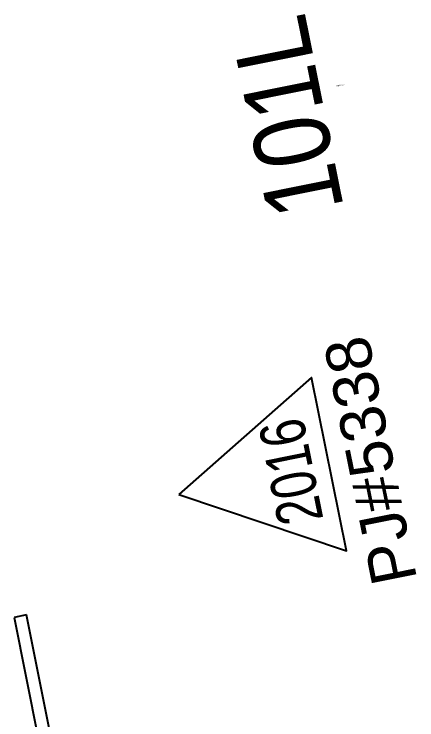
# Model space of a CAD drawing. Header units: inches. Extents: x 69200890 to 69205124, y 27678531 to 27681974.
# Drawn here: x 69204163.5 to 69204330.2, y 27680789.9 to 27681082.1 of the extents above; entities that cross this region are included whole.
import ezdxf
from ezdxf.enums import TextEntityAlignment as Align

# ---------------------------------------------------------------- set-up
doc = ezdxf.new("R2010")
doc.units = ezdxf.units.IN
doc.header["$LTSCALE"] = 10
doc.header["$MEASUREMENT"] = 0
doc.layers.get('0').update_dxf_attribs({"linetype": 'CONTINUOUS'})
for name, color, linetype in [('A-IDEN-RNUM', 7, 'CONTINUOUS'), ('A-IDEN-SNUM', 4, 'CONTINUOUS'), ('A-IDEN-VNUM', 4, 'CONTINUOUS'), ('A-WALL', 5, 'CONTINUOUS')]:
    doc.layers.add(name, color=color, linetype=linetype)
doc.layers.add('A-REV', color=1, linetype='CONTINUOUS', true_color=0xff0000)
doc.styles.add('Arial', font='arial.ttf')
doc.styles.add('CP_ROOMSNUMBER', font='arial.ttf', dxfattribs={"height": 1})
doc.styles.add('CP_ROOMVNUMBER', font='arial.ttf', dxfattribs={"width": 0.85, "height": 0.075})

# ---------------------------------------------------------------- blocks, each defined once
blk = doc.blocks.new('ProjectRev')
at = {"transparency": 16777216}
blk.add_lwpolyline([(0, 36.59), (-36.63, -26.85), (36.63, -26.85)], close=True, dxfattribs=at)
at = {"transparency": 16777216, "insert": (-53.93, -34.52), "char_height": 18.75, "width": 74.2469, "attachment_point": 1, "style": 'Arial'}
blk.add_mtext('PJ#', dxfattribs=at)
at = {"transparency": 16777216, "style": 'Arial', "width": 0.75}
blk.add_attdef('YEAR', text='', height=5625, dxfattribs=at).set_placement((0, 0), align=Align.MIDDLE_CENTER)
at = {"transparency": 16777216, "style": 'Arial'}
blk.add_attdef('PROJECT', text='', height=5625, dxfattribs=at).set_placement((-8.28, -34.52), align=Align.TOP_LEFT)

msp = doc.modelspace()

# ---------------------------------------------------------------- linework, layer by layer
at = {"layer": 'A-WALL', "lineweight": 25}
for p, q in [((69204168.67, 27680833.42), (69204163.52, 27680832.39)), ((69204163.52, 27680832.39), (69204178.23, 27680758.97)), ((69204183.99, 27680756.94), (69204168.67, 27680833.42))]:
    msp.add_line(p, q, dxfattribs=at)

# ---------------------------------------------------------------- block references
at = {"layer": 'A-REV'}
ref = msp.add_blockref('ProjectRev', (69204267.5, 27680890.51, 370), dxfattribs=dict(at, rotation=101.3690302543619))
ref.add_attrib('PROJECT', '5338', dxfattribs={"layer": '0', "transparency": 16777216, "height": 18.75, "rotation": 101.369, "style": 'Arial'}).set_placement((69204302.97, 27680889.2, 370), align=Align.TOP_LEFT)
ref.add_attrib('YEAR', '2016', dxfattribs={"layer": '0', "transparency": 16777216, "height": 18.75, "rotation": 101.369, "style": 'Arial', "width": 0.75}).set_placement((69204278.06, 27680892.63, 370), align=Align.MIDDLE_CENTER)

# ---------------------------------------------------------------- texts
at = {"layer": 'A-IDEN-RNUM', "style": 'CP_ROOMSNUMBER'}
msp.add_text('0101-L0', height=0.36, rotation=11.369, dxfattribs=at).set_placement((69204297.79, 27681052.65), align=Align.MIDDLE)
at = {"layer": 'A-IDEN-SNUM', "style": 'CP_ROOMSNUMBER'}
msp.add_text('03500101L0', height=0.36, rotation=11.369, dxfattribs=at).set_placement((69204298.79, 27681052.65), align=Align.MIDDLE)
at = {"layer": 'A-IDEN-VNUM', "style": 'CP_ROOMVNUMBER', "width": 0.85}
msp.add_text('101L', height=31.5, rotation=101.369, dxfattribs=at).set_placement((69204276.4, 27681039.48), align=Align.MIDDLE)

doc.saveas('drawing.dxf')
